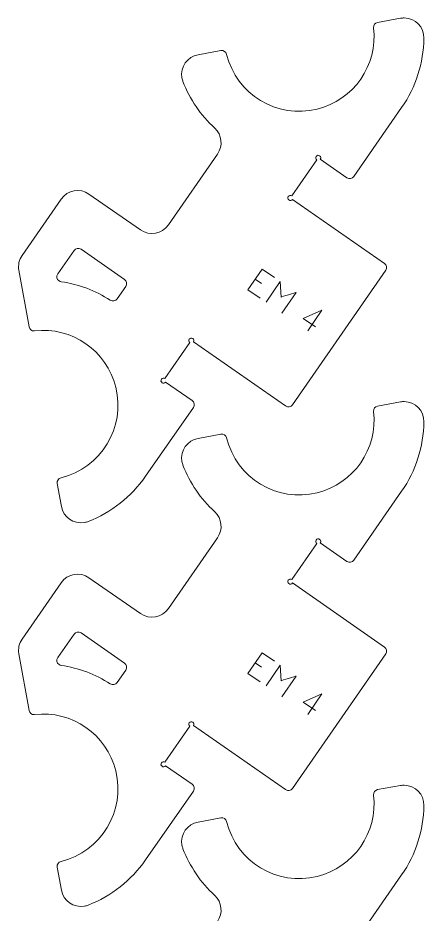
# Model space of a CAD drawing. Header units: inches. Extents: x 2 to 349, y -345 to -5.
# Drawn here: x 307.8 to 348.5, y -96.8 to -7 of the extents above; entities that cross this region are included whole.
import ezdxf

# ---------------------------------------------------------------- set-up
doc = ezdxf.new("R2010")
doc.units = ezdxf.units.IN
doc.header["$MEASUREMENT"] = 0
for name, color, linetype in [('exterieur', 7, 'Continuous'), ('gravure', 7, 'Continuous'), ('interieur', 7, 'Continuous')]:
    doc.layers.add(name, color=color, linetype=linetype)

# ---------------------------------------------------------------- blocks, each defined once
blk = doc.blocks.new('block 2007')
at = {"layer": 'exterieur', "lineweight": 0}
blk.add_lwpolyline([(346.271, -92.904), (341.479, -99.802)], dxfattribs=at)
blk = doc.blocks.new('block 2008')
at = {"layer": 'exterieur', "lineweight": 0}
blk.add_open_spline([(346.271, -92.904), (347.692, -90.856), (348.47, -88.431), (348.504, -85.939)], degree=3, dxfattribs=at)
blk = doc.blocks.new('block 2009')
at = {"layer": 'exterieur', "lineweight": 0}
blk.add_open_spline([(348.504, -85.939), (348.518, -84.834), (347.635, -83.927), (346.53, -83.913), (346.403, -83.911), (346.275, -83.922), (346.149, -83.944)], degree=3, knots=[0, 0, 0, 0, 1, 1, 1, 2, 2, 2, 2], dxfattribs=at)
blk = doc.blocks.new('block 2010')
at = {"layer": 'exterieur', "lineweight": 0}
blk.add_lwpolyline([(343.862, -84.356), (346.149, -83.944)], dxfattribs=at)
blk = doc.blocks.new('block 2011')
at = {"layer": 'exterieur', "lineweight": 0}
blk.add_open_spline([(343.862, -84.356), (343.602, -84.403), (343.424, -84.644), (343.454, -84.906)], degree=3, dxfattribs=at)
blk = doc.blocks.new('block 2012')
at = {"layer": 'exterieur', "lineweight": 0}
blk.add_open_spline([(328.721, -87.561), (329.709, -91.584), (333.77, -94.044), (337.793, -93.055), (341.464, -92.154), (343.891, -88.661), (343.454, -84.906)], degree=3, knots=[0, 0, 0, 0, 1, 1, 1, 2, 2, 2, 2], dxfattribs=at)
blk = doc.blocks.new('block 2013')
at = {"layer": 'exterieur', "lineweight": 0}
blk.add_open_spline([(328.721, -87.561), (328.658, -87.304), (328.406, -87.141), (328.147, -87.188)], degree=3, dxfattribs=at)
blk = doc.blocks.new('block 2014')
at = {"layer": 'exterieur', "lineweight": 0}
blk.add_lwpolyline([(325.86, -87.601), (328.147, -87.188)], dxfattribs=at)
blk = doc.blocks.new('block 2015')
at = {"layer": 'exterieur', "lineweight": 0}
blk.add_open_spline([(325.86, -87.601), (324.773, -87.795), (324.051, -88.836), (324.247, -89.923), (324.269, -90.049), (324.304, -90.172), (324.35, -90.291)], degree=3, knots=[0, 0, 0, 0, 1, 1, 1, 2, 2, 2, 2], dxfattribs=at)
blk = doc.blocks.new('block 2016')
at = {"layer": 'exterieur', "lineweight": 0}
blk.add_open_spline([(324.35, -90.291), (325.039, -92.068), (326.125, -93.664), (327.526, -94.957)], degree=3, dxfattribs=at)
blk = doc.blocks.new('block 2017')
at = {"layer": 'exterieur', "lineweight": 0}
blk.add_open_spline([(327.811, -97.567), (328.381, -96.748), (328.259, -95.633), (327.526, -94.957)], degree=3, dxfattribs=at)
blk = doc.blocks.new('block 2039')
at = {"layer": 'exterieur', "lineweight": 0}
blk.add_lwpolyline([(335.326, -84.223), (344.683, -70.753)], dxfattribs=at)
blk = doc.blocks.new('block 2040')
at = {"layer": 'exterieur', "lineweight": 0}
blk.add_open_spline([(344.683, -70.753), (344.84, -70.526), (344.784, -70.215), (344.557, -70.058)], degree=3, dxfattribs=at)
blk = doc.blocks.new('block 2041')
at = {"layer": 'exterieur', "lineweight": 0}
blk.add_lwpolyline([(335.318, -63.639), (344.557, -70.058)], dxfattribs=at)
blk = doc.blocks.new('block 2042')
at = {"layer": 'exterieur', "lineweight": 0}
blk.add_open_spline([(335.255, -63.291), (335.142, -63.212), (334.986, -63.24), (334.907, -63.354), (334.828, -63.467), (334.856, -63.623), (334.97, -63.702), (335.083, -63.781), (335.239, -63.753), (335.318, -63.639)], degree=3, knots=[0, 0, 0, 0, 1, 1, 1, 2, 2, 2, 3, 3, 3, 3], dxfattribs=at)
blk = doc.blocks.new('block 2043')
at = {"layer": 'exterieur', "lineweight": 0}
blk.add_lwpolyline([(337.765, -59.678), (335.255, -63.291)], dxfattribs=at)
blk = doc.blocks.new('block 2044')
at = {"layer": 'exterieur', "lineweight": 0}
blk.add_open_spline([(338.114, -59.615), (338.192, -59.501), (338.164, -59.346), (338.051, -59.267), (337.937, -59.188), (337.781, -59.216), (337.703, -59.33), (337.624, -59.443), (337.652, -59.599), (337.765, -59.678)], degree=3, knots=[0, 0, 0, 0, 1, 1, 1, 2, 2, 2, 3, 3, 3, 3], dxfattribs=at)
blk = doc.blocks.new('block 2045')
at = {"layer": 'exterieur', "lineweight": 0}
blk.add_lwpolyline([(340.783, -61.469), (338.114, -59.615)], dxfattribs=at)
blk = doc.blocks.new('block 2046')
at = {"layer": 'exterieur', "lineweight": 0}
blk.add_open_spline([(340.783, -61.469), (341.009, -61.626), (341.321, -61.571), (341.479, -61.344)], degree=3, dxfattribs=at)
blk = doc.blocks.new('block 2047')
at = {"layer": 'exterieur', "lineweight": 0}
blk.add_lwpolyline([(346.271, -54.445), (341.479, -61.344)], dxfattribs=at)
blk = doc.blocks.new('block 2048')
at = {"layer": 'exterieur', "lineweight": 0}
blk.add_open_spline([(346.271, -54.445), (347.692, -52.398), (348.47, -49.973), (348.504, -47.481)], degree=3, dxfattribs=at)
blk = doc.blocks.new('block 2049')
at = {"layer": 'exterieur', "lineweight": 0}
blk.add_open_spline([(348.504, -47.481), (348.518, -46.376), (347.635, -45.469), (346.53, -45.454), (346.403, -45.452), (346.275, -45.463), (346.149, -45.485)], degree=3, knots=[0, 0, 0, 0, 1, 1, 1, 2, 2, 2, 2], dxfattribs=at)
blk = doc.blocks.new('block 2050')
at = {"layer": 'exterieur', "lineweight": 0}
blk.add_lwpolyline([(343.862, -45.897), (346.149, -45.485)], dxfattribs=at)
blk = doc.blocks.new('block 2051')
at = {"layer": 'exterieur', "lineweight": 0}
blk.add_open_spline([(343.862, -45.897), (343.602, -45.944), (343.424, -46.185), (343.454, -46.447)], degree=3, dxfattribs=at)
blk = doc.blocks.new('block 2052')
at = {"layer": 'exterieur', "lineweight": 0}
blk.add_open_spline([(328.721, -49.102), (329.709, -53.125), (333.77, -55.585), (337.793, -54.597), (341.464, -53.695), (343.891, -50.203), (343.454, -46.447)], degree=3, knots=[0, 0, 0, 0, 1, 1, 1, 2, 2, 2, 2], dxfattribs=at)
blk = doc.blocks.new('block 2053')
at = {"layer": 'exterieur', "lineweight": 0}
blk.add_open_spline([(328.721, -49.102), (328.658, -48.846), (328.406, -48.682), (328.147, -48.729)], degree=3, dxfattribs=at)
blk = doc.blocks.new('block 2054')
at = {"layer": 'exterieur', "lineweight": 0}
blk.add_lwpolyline([(325.86, -49.142), (328.147, -48.729)], dxfattribs=at)
blk = doc.blocks.new('block 2055')
at = {"layer": 'exterieur', "lineweight": 0}
blk.add_open_spline([(325.86, -49.142), (324.773, -49.337), (324.051, -50.377), (324.247, -51.464), (324.269, -51.59), (324.304, -51.714), (324.35, -51.833)], degree=3, knots=[0, 0, 0, 0, 1, 1, 1, 2, 2, 2, 2], dxfattribs=at)
blk = doc.blocks.new('block 2056')
at = {"layer": 'exterieur', "lineweight": 0}
blk.add_open_spline([(324.35, -51.833), (325.039, -53.609), (326.125, -55.205), (327.526, -56.498)], degree=3, dxfattribs=at)
blk = doc.blocks.new('block 2057')
at = {"layer": 'exterieur', "lineweight": 0}
blk.add_open_spline([(327.811, -59.109), (328.381, -58.289), (328.259, -57.175), (327.526, -56.498)], degree=3, dxfattribs=at)
blk = doc.blocks.new('block 2058')
at = {"layer": 'exterieur', "lineweight": 0}
blk.add_lwpolyline([(322.883, -66.203), (327.811, -59.109)], dxfattribs=at)
blk = doc.blocks.new('block 2059')
at = {"layer": 'exterieur', "lineweight": 0}
blk.add_open_spline([(320.099, -66.705), (321.006, -67.335), (322.253, -67.11), (322.883, -66.203)], degree=3, dxfattribs=at)
blk = doc.blocks.new('block 2060')
at = {"layer": 'exterieur', "lineweight": 0}
blk.add_lwpolyline([(320.099, -66.705), (314.925, -63.111)], dxfattribs=at)
blk = doc.blocks.new('block 2061')
at = {"layer": 'exterieur', "lineweight": 0}
blk.add_open_spline([(314.925, -63.111), (314.018, -62.48), (312.772, -62.706), (312.141, -63.612)], degree=3, dxfattribs=at)
blk = doc.blocks.new('block 2062')
at = {"layer": 'exterieur', "lineweight": 0}
blk.add_lwpolyline([(312.141, -63.612), (308.221, -69.256)], dxfattribs=at)
blk = doc.blocks.new('block 2063')
at = {"layer": 'exterieur', "lineweight": 0}
blk.add_open_spline([(308.221, -69.256), (307.918, -69.691), (307.801, -70.229), (307.896, -70.751)], degree=3, dxfattribs=at)
blk = doc.blocks.new('block 2064')
at = {"layer": 'exterieur', "lineweight": 0}
blk.add_lwpolyline([(308.916, -76.414), (307.896, -70.751)], dxfattribs=at)
blk = doc.blocks.new('block 2065')
at = {"layer": 'exterieur', "lineweight": 0}
blk.add_open_spline([(308.916, -76.414), (308.962, -76.674), (309.204, -76.852), (309.466, -76.822)], degree=3, dxfattribs=at)
blk = doc.blocks.new('block 2066')
at = {"layer": 'exterieur', "lineweight": 0}
blk.add_open_spline([(312.12, -91.556), (316.143, -90.567), (318.603, -86.505), (317.615, -82.483), (316.714, -78.811), (313.221, -76.385), (309.466, -76.822)], degree=3, knots=[0, 0, 0, 0, 1, 1, 1, 2, 2, 2, 2], dxfattribs=at)
blk = doc.blocks.new('block 2067')
at = {"layer": 'exterieur', "lineweight": 0}
blk.add_open_spline([(312.12, -91.556), (311.864, -91.618), (311.701, -91.869), (311.747, -92.13)], degree=3, dxfattribs=at)
blk = doc.blocks.new('block 2068')
at = {"layer": 'exterieur', "lineweight": 0}
blk.add_lwpolyline([(312.16, -94.416), (311.747, -92.13)], dxfattribs=at)
blk = doc.blocks.new('block 2069')
at = {"layer": 'exterieur', "lineweight": 0}
blk.add_open_spline([(312.16, -94.416), (312.355, -95.503), (313.396, -96.226), (314.483, -96.029), (314.609, -96.008), (314.732, -95.973), (314.851, -95.927)], degree=3, knots=[0, 0, 0, 0, 1, 1, 1, 2, 2, 2, 2], dxfattribs=at)
blk = doc.blocks.new('block 2070')
at = {"layer": 'exterieur', "lineweight": 0}
blk.add_open_spline([(314.851, -95.927), (317.175, -95.026), (319.176, -93.45), (320.598, -91.403)], degree=3, dxfattribs=at)
blk = doc.blocks.new('block 2071')
at = {"layer": 'exterieur', "lineweight": 0}
blk.add_lwpolyline([(325.39, -84.504), (320.598, -91.403)], dxfattribs=at)
blk = doc.blocks.new('block 2072')
at = {"layer": 'exterieur', "lineweight": 0}
blk.add_open_spline([(325.39, -84.504), (325.548, -84.277), (325.492, -83.966), (325.265, -83.808)], degree=3, dxfattribs=at)
blk = doc.blocks.new('block 2073')
at = {"layer": 'exterieur', "lineweight": 0}
blk.add_lwpolyline([(322.596, -81.954), (325.265, -83.808)], dxfattribs=at)
blk = doc.blocks.new('block 2074')
at = {"layer": 'exterieur', "lineweight": 0}
blk.add_open_spline([(322.533, -81.606), (322.42, -81.528), (322.264, -81.555), (322.185, -81.669), (322.106, -81.782), (322.134, -81.938), (322.248, -82.017), (322.361, -82.096), (322.517, -82.067), (322.596, -81.954)], degree=3, knots=[0, 0, 0, 0, 1, 1, 1, 2, 2, 2, 3, 3, 3, 3], dxfattribs=at)
blk = doc.blocks.new('block 2075')
at = {"layer": 'exterieur', "lineweight": 0}
blk.add_lwpolyline([(325.043, -77.992), (322.533, -81.606)], dxfattribs=at)
blk = doc.blocks.new('block 2076')
at = {"layer": 'exterieur', "lineweight": 0}
blk.add_open_spline([(325.391, -77.93), (325.47, -77.817), (325.442, -77.661), (325.328, -77.582), (325.215, -77.504), (325.059, -77.531), (324.981, -77.645), (324.901, -77.758), (324.93, -77.913), (325.043, -77.992)], degree=3, knots=[0, 0, 0, 0, 1, 1, 1, 2, 2, 2, 3, 3, 3, 3], dxfattribs=at)
blk = doc.blocks.new('block 2077')
at = {"layer": 'exterieur', "lineweight": 0}
blk.add_lwpolyline([(334.631, -84.348), (325.391, -77.93)], dxfattribs=at)
blk = doc.blocks.new('block 2078')
at = {"layer": 'exterieur', "lineweight": 0}
blk.add_open_spline([(334.631, -84.348), (334.857, -84.505), (335.169, -84.45), (335.326, -84.223)], degree=3, dxfattribs=at)
blk = doc.blocks.new('block 2079')
at = {"layer": 'exterieur', "lineweight": 0}
blk.add_lwpolyline([(335.326, -45.764), (344.683, -32.295)], dxfattribs=at)
blk = doc.blocks.new('block 2080')
at = {"layer": 'exterieur', "lineweight": 0}
blk.add_open_spline([(344.683, -32.295), (344.84, -32.068), (344.784, -31.756), (344.557, -31.599)], degree=3, dxfattribs=at)
blk = doc.blocks.new('block 2081')
at = {"layer": 'exterieur', "lineweight": 0}
blk.add_lwpolyline([(335.318, -25.18), (344.557, -31.599)], dxfattribs=at)
blk = doc.blocks.new('block 2082')
at = {"layer": 'exterieur', "lineweight": 0}
blk.add_open_spline([(335.255, -24.833), (335.142, -24.753), (334.986, -24.782), (334.907, -24.895), (334.828, -25.009), (334.856, -25.165), (334.97, -25.243), (335.083, -25.322), (335.239, -25.294), (335.318, -25.18)], degree=3, knots=[0, 0, 0, 0, 1, 1, 1, 2, 2, 2, 3, 3, 3, 3], dxfattribs=at)
blk = doc.blocks.new('block 2083')
at = {"layer": 'exterieur', "lineweight": 0}
blk.add_lwpolyline([(337.765, -21.219), (335.255, -24.833)], dxfattribs=at)
blk = doc.blocks.new('block 2084')
at = {"layer": 'exterieur', "lineweight": 0}
blk.add_open_spline([(338.114, -21.156), (338.192, -21.043), (338.164, -20.888), (338.051, -20.809), (337.937, -20.729), (337.781, -20.758), (337.703, -20.871), (337.624, -20.984), (337.652, -21.14), (337.765, -21.219)], degree=3, knots=[0, 0, 0, 0, 1, 1, 1, 2, 2, 2, 3, 3, 3, 3], dxfattribs=at)
blk = doc.blocks.new('block 2085')
at = {"layer": 'exterieur', "lineweight": 0}
blk.add_lwpolyline([(340.783, -23.01), (338.114, -21.156)], dxfattribs=at)
blk = doc.blocks.new('block 2086')
at = {"layer": 'exterieur', "lineweight": 0}
blk.add_open_spline([(340.783, -23.01), (341.009, -23.168), (341.321, -23.112), (341.479, -22.885)], degree=3, dxfattribs=at)
blk = doc.blocks.new('block 2087')
at = {"layer": 'exterieur', "lineweight": 0}
blk.add_lwpolyline([(346.271, -15.986), (341.479, -22.885)], dxfattribs=at)
blk = doc.blocks.new('block 2088')
at = {"layer": 'exterieur', "lineweight": 0}
blk.add_open_spline([(346.271, -15.986), (347.692, -13.939), (348.47, -11.514), (348.504, -9.022)], degree=3, dxfattribs=at)
blk = doc.blocks.new('block 2089')
at = {"layer": 'exterieur', "lineweight": 0}
blk.add_open_spline([(348.504, -9.022), (348.518, -7.917), (347.635, -7.01), (346.53, -6.996), (346.403, -6.994), (346.275, -7.005), (346.149, -7.027)], degree=3, knots=[0, 0, 0, 0, 1, 1, 1, 2, 2, 2, 2], dxfattribs=at)
blk = doc.blocks.new('block 2090')
at = {"layer": 'exterieur', "lineweight": 0}
blk.add_lwpolyline([(343.862, -7.439), (346.149, -7.027)], dxfattribs=at)
blk = doc.blocks.new('block 2091')
at = {"layer": 'exterieur', "lineweight": 0}
blk.add_open_spline([(343.862, -7.439), (343.602, -7.486), (343.424, -7.726), (343.454, -7.989)], degree=3, dxfattribs=at)
blk = doc.blocks.new('block 2092')
at = {"layer": 'exterieur', "lineweight": 0}
blk.add_open_spline([(328.721, -10.644), (329.709, -14.666), (333.77, -17.126), (337.793, -16.138), (341.464, -15.237), (343.891, -11.744), (343.454, -7.989)], degree=3, knots=[0, 0, 0, 0, 1, 1, 1, 2, 2, 2, 2], dxfattribs=at)
blk = doc.blocks.new('block 2093')
at = {"layer": 'exterieur', "lineweight": 0}
blk.add_open_spline([(328.721, -10.644), (328.658, -10.387), (328.406, -10.224), (328.147, -10.271)], degree=3, dxfattribs=at)
blk = doc.blocks.new('block 2094')
at = {"layer": 'exterieur', "lineweight": 0}
blk.add_lwpolyline([(325.86, -10.683), (328.147, -10.271)], dxfattribs=at)
blk = doc.blocks.new('block 2095')
at = {"layer": 'exterieur', "lineweight": 0}
blk.add_open_spline([(325.86, -10.683), (324.773, -10.878), (324.051, -11.919), (324.247, -13.006), (324.269, -13.132), (324.304, -13.255), (324.35, -13.374)], degree=3, knots=[0, 0, 0, 0, 1, 1, 1, 2, 2, 2, 2], dxfattribs=at)
blk = doc.blocks.new('block 2096')
at = {"layer": 'exterieur', "lineweight": 0}
blk.add_open_spline([(324.35, -13.374), (325.039, -15.151), (326.125, -16.747), (327.526, -18.04)], degree=3, dxfattribs=at)
blk = doc.blocks.new('block 2097')
at = {"layer": 'exterieur', "lineweight": 0}
blk.add_open_spline([(327.811, -20.65), (328.381, -19.83), (328.259, -18.716), (327.526, -18.04)], degree=3, dxfattribs=at)
blk = doc.blocks.new('block 2098')
at = {"layer": 'exterieur', "lineweight": 0}
blk.add_lwpolyline([(322.883, -27.744), (327.811, -20.65)], dxfattribs=at)
blk = doc.blocks.new('block 2099')
at = {"layer": 'exterieur', "lineweight": 0}
blk.add_open_spline([(320.099, -28.246), (321.006, -28.876), (322.253, -28.652), (322.883, -27.744)], degree=3, dxfattribs=at)
blk = doc.blocks.new('block 2100')
at = {"layer": 'exterieur', "lineweight": 0}
blk.add_lwpolyline([(320.099, -28.246), (314.925, -24.652)], dxfattribs=at)
blk = doc.blocks.new('block 2101')
at = {"layer": 'exterieur', "lineweight": 0}
blk.add_open_spline([(314.925, -24.652), (314.018, -24.022), (312.772, -24.247), (312.141, -25.154)], degree=3, dxfattribs=at)
blk = doc.blocks.new('block 2102')
at = {"layer": 'exterieur', "lineweight": 0}
blk.add_lwpolyline([(312.141, -25.154), (308.221, -30.797)], dxfattribs=at)
blk = doc.blocks.new('block 2103')
at = {"layer": 'exterieur', "lineweight": 0}
blk.add_open_spline([(308.221, -30.797), (307.918, -31.233), (307.801, -31.771), (307.896, -32.293)], degree=3, dxfattribs=at)
blk = doc.blocks.new('block 2104')
at = {"layer": 'exterieur', "lineweight": 0}
blk.add_lwpolyline([(308.916, -37.956), (307.896, -32.293)], dxfattribs=at)
blk = doc.blocks.new('block 2105')
at = {"layer": 'exterieur', "lineweight": 0}
blk.add_open_spline([(308.916, -37.956), (308.962, -38.215), (309.204, -38.394), (309.466, -38.363)], degree=3, dxfattribs=at)
blk = doc.blocks.new('block 2106')
at = {"layer": 'exterieur', "lineweight": 0}
blk.add_open_spline([(312.12, -53.097), (316.143, -52.108), (318.603, -48.047), (317.615, -44.024), (316.714, -40.353), (313.221, -37.927), (309.466, -38.363)], degree=3, knots=[0, 0, 0, 0, 1, 1, 1, 2, 2, 2, 2], dxfattribs=at)
blk = doc.blocks.new('block 2107')
at = {"layer": 'exterieur', "lineweight": 0}
blk.add_open_spline([(312.12, -53.097), (311.864, -53.159), (311.701, -53.411), (311.747, -53.671)], degree=3, dxfattribs=at)
blk = doc.blocks.new('block 2108')
at = {"layer": 'exterieur', "lineweight": 0}
blk.add_lwpolyline([(312.16, -55.958), (311.747, -53.671)], dxfattribs=at)
blk = doc.blocks.new('block 2109')
at = {"layer": 'exterieur', "lineweight": 0}
blk.add_open_spline([(312.16, -55.958), (312.355, -57.045), (313.396, -57.767), (314.483, -57.571), (314.609, -57.549), (314.732, -57.514), (314.851, -57.468)], degree=3, knots=[0, 0, 0, 0, 1, 1, 1, 2, 2, 2, 2], dxfattribs=at)
blk = doc.blocks.new('block 2110')
at = {"layer": 'exterieur', "lineweight": 0}
blk.add_open_spline([(314.851, -57.468), (317.175, -56.567), (319.176, -54.992), (320.598, -52.945)], degree=3, dxfattribs=at)
blk = doc.blocks.new('block 2111')
at = {"layer": 'exterieur', "lineweight": 0}
blk.add_lwpolyline([(325.39, -46.046), (320.598, -52.945)], dxfattribs=at)
blk = doc.blocks.new('block 2112')
at = {"layer": 'exterieur', "lineweight": 0}
blk.add_open_spline([(325.39, -46.046), (325.548, -45.819), (325.492, -45.508), (325.265, -45.35)], degree=3, dxfattribs=at)
blk = doc.blocks.new('block 2113')
at = {"layer": 'exterieur', "lineweight": 0}
blk.add_lwpolyline([(322.596, -43.496), (325.265, -45.35)], dxfattribs=at)
blk = doc.blocks.new('block 2114')
at = {"layer": 'exterieur', "lineweight": 0}
blk.add_open_spline([(322.533, -43.148), (322.42, -43.069), (322.264, -43.097), (322.185, -43.21), (322.106, -43.323), (322.134, -43.48), (322.248, -43.558), (322.361, -43.637), (322.517, -43.608), (322.596, -43.496)], degree=3, knots=[0, 0, 0, 0, 1, 1, 1, 2, 2, 2, 3, 3, 3, 3], dxfattribs=at)
blk = doc.blocks.new('block 2115')
at = {"layer": 'exterieur', "lineweight": 0}
blk.add_lwpolyline([(325.043, -39.534), (322.533, -43.148)], dxfattribs=at)
blk = doc.blocks.new('block 2116')
at = {"layer": 'exterieur', "lineweight": 0}
blk.add_open_spline([(325.391, -39.471), (325.47, -39.358), (325.442, -39.202), (325.328, -39.123), (325.215, -39.045), (325.059, -39.072), (324.981, -39.186), (324.901, -39.3), (324.93, -39.455), (325.043, -39.534)], degree=3, knots=[0, 0, 0, 0, 1, 1, 1, 2, 2, 2, 3, 3, 3, 3], dxfattribs=at)
blk = doc.blocks.new('block 2117')
at = {"layer": 'exterieur', "lineweight": 0}
blk.add_lwpolyline([(334.631, -45.889), (325.391, -39.471)], dxfattribs=at)
blk = doc.blocks.new('block 2118')
at = {"layer": 'exterieur', "lineweight": 0}
blk.add_open_spline([(334.631, -45.889), (334.857, -46.046), (335.169, -45.991), (335.326, -45.764)], degree=3, dxfattribs=at)
blk = doc.blocks.new('block 2349')
at = {"layer": 'interieur', "lineweight": 0}
blk.add_lwpolyline([(311.796, -71.122), (313.43, -68.769)], dxfattribs=at)
blk = doc.blocks.new('block 2350')
at = {"layer": 'interieur', "lineweight": 0}
blk.add_open_spline([(314.126, -68.644), (313.899, -68.486), (313.588, -68.543), (313.43, -68.769)], degree=3, dxfattribs=at)
blk = doc.blocks.new('block 2351')
at = {"layer": 'interieur', "lineweight": 0}
blk.add_lwpolyline([(314.126, -68.644), (318.479, -71.667)], dxfattribs=at)
blk = doc.blocks.new('block 2352')
at = {"layer": 'interieur', "lineweight": 0}
blk.add_open_spline([(318.605, -72.363), (318.762, -72.136), (318.705, -71.824), (318.479, -71.667)], degree=3, dxfattribs=at)
blk = doc.blocks.new('block 2353')
at = {"layer": 'interieur', "lineweight": 0}
blk.add_lwpolyline([(317.743, -73.602), (318.605, -72.363)], dxfattribs=at)
blk = doc.blocks.new('block 2354')
at = {"layer": 'interieur', "lineweight": 0}
blk.add_open_spline([(317.063, -73.739), (317.289, -73.884), (317.59, -73.823), (317.743, -73.602)], degree=3, dxfattribs=at)
blk = doc.blocks.new('block 2355')
at = {"layer": 'interieur', "lineweight": 0}
blk.add_open_spline([(317.063, -73.739), (315.569, -72.785), (313.889, -72.158), (312.134, -71.903)], degree=3, dxfattribs=at)
blk = doc.blocks.new('block 2356')
at = {"layer": 'interieur', "lineweight": 0}
blk.add_open_spline([(311.796, -71.122), (311.638, -71.349), (311.694, -71.661), (311.921, -71.818), (311.984, -71.862), (312.057, -71.891), (312.134, -71.903)], degree=3, knots=[0, 0, 0, 0, 1, 1, 1, 2, 2, 2, 2], dxfattribs=at)
blk = doc.blocks.new('block 2357')
at = {"layer": 'interieur', "lineweight": 0}
blk.add_lwpolyline([(311.796, -32.663), (313.43, -30.31)], dxfattribs=at)
blk = doc.blocks.new('block 2358')
at = {"layer": 'interieur', "lineweight": 0}
blk.add_open_spline([(314.126, -30.185), (313.899, -30.028), (313.588, -30.084), (313.43, -30.31)], degree=3, dxfattribs=at)
blk = doc.blocks.new('block 2359')
at = {"layer": 'interieur', "lineweight": 0}
blk.add_lwpolyline([(314.126, -30.185), (318.479, -33.209)], dxfattribs=at)
blk = doc.blocks.new('block 2360')
at = {"layer": 'interieur', "lineweight": 0}
blk.add_open_spline([(318.605, -33.904), (318.762, -33.678), (318.705, -33.366), (318.479, -33.209)], degree=3, dxfattribs=at)
blk = doc.blocks.new('block 2361')
at = {"layer": 'interieur', "lineweight": 0}
blk.add_lwpolyline([(317.743, -35.144), (318.605, -33.904)], dxfattribs=at)
blk = doc.blocks.new('block 2362')
at = {"layer": 'interieur', "lineweight": 0}
blk.add_open_spline([(317.063, -35.281), (317.289, -35.425), (317.59, -35.365), (317.743, -35.144)], degree=3, dxfattribs=at)
blk = doc.blocks.new('block 2363')
at = {"layer": 'interieur', "lineweight": 0}
blk.add_open_spline([(317.063, -35.281), (315.569, -34.326), (313.889, -33.7), (312.134, -33.444)], degree=3, dxfattribs=at)
blk = doc.blocks.new('block 2364')
at = {"layer": 'interieur', "lineweight": 0}
blk.add_open_spline([(311.796, -32.663), (311.638, -32.89), (311.694, -33.202), (311.921, -33.36), (311.984, -33.404), (312.057, -33.433), (312.134, -33.444)], degree=3, knots=[0, 0, 0, 0, 1, 1, 1, 2, 2, 2, 2], dxfattribs=at)
blk = doc.blocks.new('block 2893')
at = {"layer": 'gravure', "lineweight": 0}
for points in [[(332.283, -70.64), (330.859, -72.721)], [(332.283, -70.64), (333.51, -71.479)], [(331.597, -71.641), (332.212, -72.061)], [(330.859, -72.721), (332.087, -73.56)]]:
    blk.add_lwpolyline(points, dxfattribs=at)
blk.add_open_spline([(332.675, -73.963), (332.675, -73.963), (334.098, -71.881), (334.098, -71.881), (334.098, -71.881), (334.199, -73.433), (334.199, -73.433), (334.199, -73.434), (335.682, -72.963), (335.682, -72.963), (335.682, -72.963), (334.258, -75.046), (334.258, -75.046)], degree=3, knots=[0, 0, 0, 0, 1, 1, 1, 2, 2, 2, 3, 3, 3, 4, 4, 4, 4], dxfattribs=at)
blk = doc.blocks.new('block 2892')
at = {"layer": 'gravure', "lineweight": 0}
blk.add_lwpolyline([(337.633, -76.417), (336.405, -75.577), (338.275, -74.749), (336.863, -76.814)], dxfattribs=at)
at = {"layer": 'gravure'}
blk.add_blockref('block 2893', (0, 0), dxfattribs=at)
blk = doc.blocks.new('block 2895')
at = {"layer": 'gravure', "lineweight": 0}
for points in [[(332.283, -32.181), (330.859, -34.263)], [(332.283, -32.181), (333.51, -33.021)], [(331.597, -33.182), (332.212, -33.602)], [(330.859, -34.263), (332.087, -35.101)]]:
    blk.add_lwpolyline(points, dxfattribs=at)
blk.add_open_spline([(332.675, -35.504), (332.675, -35.504), (334.098, -33.423), (334.098, -33.423), (334.098, -33.423), (334.199, -34.974), (334.199, -34.974), (334.199, -34.975), (335.682, -34.505), (335.682, -34.505), (335.682, -34.505), (334.258, -36.587), (334.258, -36.587)], degree=3, knots=[0, 0, 0, 0, 1, 1, 1, 2, 2, 2, 3, 3, 3, 4, 4, 4, 4], dxfattribs=at)
blk = doc.blocks.new('block 2894')
at = {"layer": 'gravure', "lineweight": 0}
blk.add_lwpolyline([(337.633, -37.958), (336.405, -37.119), (338.275, -36.291), (336.863, -38.355)], dxfattribs=at)
at = {"layer": 'gravure'}
blk.add_blockref('block 2895', (0, 0), dxfattribs=at)

msp = doc.modelspace()

# ---------------------------------------------------------------- block references
at = {"layer": 'exterieur'}
for name in ['block 2090', 'block 2089', 'block 2092', 'block 2091', 'block 2088', 'block 2095', 'block 2094', 'block 2093', 'block 2096', 'block 2087', 'block 2097', 'block 2098', 'block 2083', 'block 2084', 'block 2085', 'block 2086', 'block 2101', 'block 2100', 'block 2082', 'block 2102', 'block 2081', 'block 2099', 'block 2103', 'block 2104', 'block 2079', 'block 2080', 'block 2105', 'block 2106', 'block 2116', 'block 2117', 'block 2115', 'block 2114', 'block 2113', 'block 2112', 'block 2118', 'block 2050', 'block 2049', 'block 2111', 'block 2052', 'block 2051', 'block 2048', 'block 2055', 'block 2054', 'block 2053', 'block 2056', 'block 2110', 'block 2107', 'block 2108', 'block 2047', 'block 2109', 'block 2057', 'block 2058', 'block 2044', 'block 2043', 'block 2045', 'block 2046', 'block 2061', 'block 2062', 'block 2060', 'block 2042', 'block 2041', 'block 2059', 'block 2063', 'block 2040', 'block 2064', 'block 2039', 'block 2065', 'block 2066', 'block 2075', 'block 2076', 'block 2077', 'block 2074', 'block 2073', 'block 2072', 'block 2078', 'block 2011', 'block 2010', 'block 2009', 'block 2071', 'block 2012', 'block 2008', 'block 2015', 'block 2014', 'block 2013', 'block 2016', 'block 2067', 'block 2070', 'block 2068', 'block 2007', 'block 2069', 'block 2017']:
    msp.add_blockref(name, (0, 0), dxfattribs=at)
at = {"layer": 'gravure'}
for name in ['block 2894', 'block 2892']:
    msp.add_blockref(name, (0, 0), dxfattribs=at)
at = {"layer": 'interieur'}
for name in ['block 2357', 'block 2358', 'block 2359', 'block 2364', 'block 2360', 'block 2363', 'block 2361', 'block 2362', 'block 2349', 'block 2350', 'block 2351', 'block 2356', 'block 2352', 'block 2355', 'block 2353', 'block 2354']:
    msp.add_blockref(name, (0, 0), dxfattribs=at)

doc.saveas('drawing.dxf')
